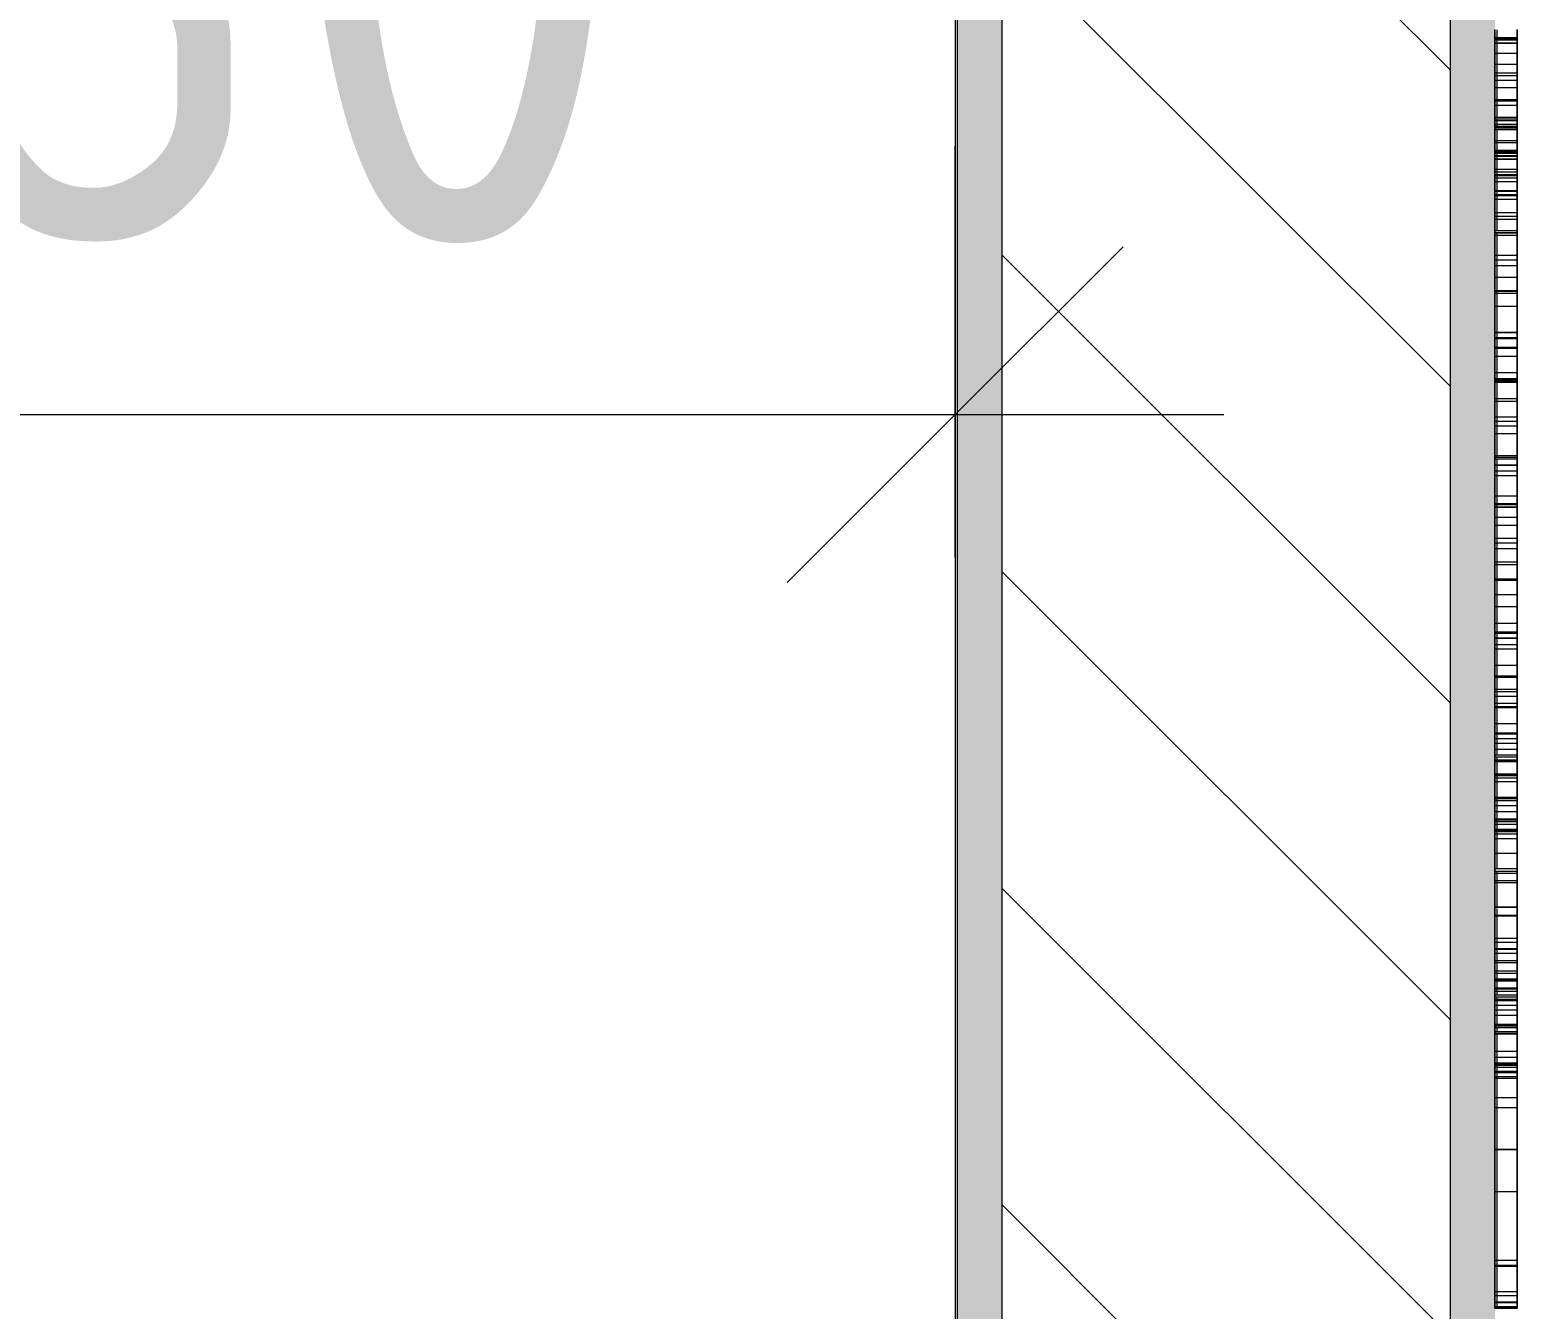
# Model space of a CAD drawing. Header units: millimetres. Extents: x -2911 to 185427, y -8553 to 29000.
# Drawn here: x 30276 to 30940, y 6154 to 6726 of the extents above; entities that cross this region are included whole.
import ezdxf

# ---------------------------------------------------------------- set-up
doc = ezdxf.new("R2010")
doc.units = ezdxf.units.MM
for name, color, linetype, lineweight in [('A-ANNO-DIMS', 7, 'Continuous', 9), ('A-ANNO-DIMS-100', 7, 'Continuous', 9), ('A-WALL', 7, 'Continuous', 9), ('I-WALL', 7, 'Continuous', 9)]:
    doc.layers.add(name, color=color, linetype=linetype, lineweight=lineweight)
for name, color, linetype, lineweight, true_color in [('A-WALL-1', 7, 'Continuous', 9, 0x3c3c3c), ('A-WALL-FNSH-1', 7, 'Continuous', 9, 0x3c3c3c), ('I-FURN-1', 7, 'Continuous', 9, 0xf0f0f0)]:
    doc.layers.add(name, color=color, linetype=linetype, lineweight=lineweight, true_color=true_color)
doc.styles.add('ISOCPEUR', font='isocpeur.ttf', dxfattribs={"width": 0.9, "height": 250})
doc.dimstyles.new('ISO-2_5_0_9К_БОЛЬШОЙ', dxfattribs={"dimscale": 304.8, "dimtxt": 248.995294, "dimasz": 0.492126, "dimexe": 0.393701, "dimexo": 0.984252, "dimgap": 0, "dimtad": 1, "dimdec": 0, "dimrnd": 10, "dimzin": 0, "dimdsep": 46, "dimtxsty": 'ISOCPEUR', "dimblk1": 'OBLIQUE', "dimblk2": 'OBLIQUE', "dimsah": 1, "dimcen": 0.09, "dimdle": 0.393701, "dimazin": 0, "dimtfac": 1, "dimtdec": 4, "dimtix": 1, "dimtmove": 0, "dimatfit": 3, "dimfxl": 1, "dimtvp": 1, "dimtolj": 1, "dimtzin": 0, "dimarcsym": 2})
pattern_1 = [(0, (0, 0), (121.92, 30.48), [10.058, -81.382, 10.058, -81.382, -487.68]), (0, (0, 0), (121.92, 30.48), [-182.88, 10.058, -172.822, 10.058, -81.382, -213.36]), (0, (0, 0), (121.92, 30.48), [-457.2, 10.058, -50.902, 10.058, -142.342]), (120, (45.72, 15.24), (-87.356454, 90.345817), [10.058, -81.382, 10.058, -81.382, -487.68]), (120, (45.72, 15.24), (-87.356454, 90.345817), [-182.88, 10.058, -172.822, 10.058, -81.382, -213.36]), (120, (45.72, 15.24), (-87.356454, 90.345817), [-457.2, 10.058, -50.902, 10.058, -142.342]), (240, (60.96, 76.2), (-34.563546, -120.825817), [10.058, -81.382, 10.058, -81.382, -487.68]), (240, (60.96, 76.2), (-34.563546, -120.825817), [-182.88, 10.058, -172.822, 10.058, -81.382, -213.36]), (240, (60.96, 76.2), (-34.563546, -120.825817), [-457.2, 10.058, -50.902, 10.058, -142.342])]

# ---------------------------------------------------------------- blocks, each defined once
blk = doc.blocks.new('Надпись в вестибюле_2 - Надпись в вестибюле_2-32623903-План размещения напольных электротехнических лючков и розеток 2 этажа в осях 1-12')
at = {"layer": 'I-FURN-1'}
for p, q in [((-294.08, 0), (-291.45, 0)), ((-291.45, 0), (-294.08, 0)), ((-294.08, 0), (-274.91, 0)), ((-294.08, 0), (-199.91, 0)), ((-275.25, 0), (-294.08, 0)), ((-294.08, -10), (-294.08, 0)), ((-294.08, 0), (-294.08, -10)), ((-274.91, 0), (-293.75, 0)), ((-293.75, 0), (-293.75, -10)), ((-293.75, 0), (-293.75, -10)), ((-293.24, 0), (-291.45, 0)), ((-291.45, 0), (-293.24, 0)), ((-293.24, 0), (-293.24, -10)), ((-291.45, 0), (-288.37, 0)), ((-291.45, 0), (-291.45, -10)), ((-286.74, 0), (-291.18, 0)), ((-291.18, 0), (-291.18, -10)), ((-288.37, 0), (-286.74, 0)), ((-288.37, 0), (-288.37, -10)), ((-286.74, -10), (-286.74, 0)), ((-199.91, 0), (-275.25, 0)), ((-275.25, 0), (-275.25, -10)), ((-275.25, 0), (-275.25, -10)), ((-274.91, -10), (-274.91, 0)), ((-274.91, 0), (-274.91, -10)), ((-241.95, 0), (-272.62, 0)), ((-272.62, 0), (-241.95, 0)), ((-272.62, 0), (-272.62, -10)), ((-272.62, 0), (-272.62, -10)), ((-223.17, 0), (-241.95, 0)), ((-241.95, 0), (-223.12, 0)), ((-241.95, 0), (-199.91, 0)), ((-223.12, 0), (-241.95, 0)), ((-241.95, 0), (-241.95, -10)), ((-241.95, 0), (-241.95, -10)), ((-223.17, -10), (-223.17, 0)), ((-223.17, 0), (-223.17, -10)), ((-223.12, 0), (-199.91, 0)), ((-204.34, 0), (-223.12, 0)), ((-223.12, 0), (-199.91, 0)), ((-199.91, 0), (-223.12, 0)), ((-199.91, 0), (-223.12, 0)), ((-223.12, 0), (-199.91, 0)), ((-199.91, 0), (-223.12, 0)), ((-223.12, -10), (-223.12, 0)), ((-223.12, 0), (-223.12, -10)), ((-223.12, -10), (-223.12, 0)), ((-223.12, 0), (-223.12, -10)), ((-199.91, 0), (-204.34, 0)), ((-204.34, 0), (-204.34, -10)), ((-204.34, 0), (-204.34, -10)), ((-199.91, 0), (-190.49, 0)), ((-190.49, 0), (-199.91, 0)), ((-199.91, 0), (-190.49, 0)), ((-191.33, 0), (-199.91, 0)), ((-199.91, 0), (-190.49, 0)), ((-190.49, 0), (-199.91, 0)), ((-199.91, 0), (-190.49, 0)), ((-190.49, 0), (-199.91, 0)), ((-199.91, 0), (-199.91, -10)), ((-199.91, 0), (-199.91, -10)), ((-191.33, 0), (-191.33, -10)), ((-190.49, 0), (-185.47, 0)), ((-185.47, 0), (-190.49, 0)), ((-190.49, 0), (-188.72, 0)), ((-185.47, 0), (-190.49, 0)), ((-190.49, 0), (-185.47, 0)), ((-185.47, 0), (-190.49, 0)), ((-190.49, 0), (-185.47, 0)), ((-186.33, 0), (-190.49, 0)), ((-190.49, 0), (-185.47, 0)), ((-188.34, 0), (-190.49, 0)), ((-190.49, 0), (-190.49, -10)), ((-188.72, 0), (-185.47, 0)), ((-188.72, 0), (-188.72, -10)), ((-181.88, 0), (-188.34, 0)), ((-188.34, -10), (-188.34, 0)), ((-186.33, 0), (-186.33, -10)), ((-185.47, 0), (-179.19, 0)), ((-185.47, 0), (-185.47, -10)), ((-184.89, 0), (-184.89, -10)), ((-184.49, 0), (-184.49, -10)), ((-184.45, 0), (-171.65, 0)), ((-171.65, 0), (-184.45, 0)), ((-184.45, 0), (-171.65, 0)), ((-171.65, 0), (-184.45, 0)), ((-184.45, 0), (-171.65, 0)), ((-171.65, 0), (-184.45, 0)), ((-184.45, 0), (-171.65, 0)), ((-171.65, 0), (-184.45, 0)), ((-184.45, 0), (-184.45, -10)), ((-171.65, 0), (-181.88, 0)), ((-181.88, 0), (-181.88, -10)), ((-179.19, 0), (-170.4, 0)), ((-179.19, 0), (-179.19, -10)), ((-171.65, 0), (-168.63, 0)), ((-167.89, 0), (-171.65, 0)), ((-171.65, 0), (-156.59, 0)), ((-168.63, 0), (-171.65, 0)), ((-171.65, 0), (-167.89, 0)), ((-167.73, 0), (-171.65, 0)), ((-171.65, -10), (-171.65, 0)), ((-171.25, 0), (-171.25, -10)), ((-170.51, 0), (-170.51, -10)), ((-170.4, 0), (-168.63, 0)), ((-168.63, 0), (-170.4, 0)), ((-168.63, 0), (-170.4, 0)), ((-170.4, 0), (-168.63, 0)), ((-170.4, 0), (-147.4, 0)), ((-156.59, 0), (-170.4, 0)), ((-170.4, 0), (-170.4, -10)), ((-168.63, 0), (-168.63, -10)), ((-167.89, 0), (-156.59, 0)), ((-156.59, 0), (-167.89, 0)), ((-167.89, 0), (-156.59, 0)), ((-160.74, 0), (-167.89, 0)), ((-167.89, 0), (-158.68, 0)), ((-163.06, 0), (-167.89, 0)), ((-167.89, 0), (-156.59, 0)), ((-167.89, 0), (-167.89, -10)), ((-155.94, 0), (-167.73, 0)), ((-167.73, 0), (-167.73, -10)), ((-156.59, 0), (-167.13, 0)), ((-167.13, 0), (-167.13, -10)), ((-156.59, 0), (-163.06, 0)), ((-163.06, 0), (-163.06, -10)), ((-156.59, 0), (-160.74, 0)), ((-160.74, 0), (-160.74, -10)), ((-158.68, 0), (-156.59, 0)), ((-158.68, 0), (-158.68, -10)), ((-156.59, 0), (-139.61, 0)), ((-156.59, 0), (-156.59, -10)), ((-139.61, 0), (-156.57, 0)), ((-156.57, 0), (-156.57, -10)), ((-156.55, 0), (-156.55, -10)), ((-156.29, 0), (-154.89, 0)), ((-154.89, 0), (-156.29, 0)), ((-156.29, 0), (-152.48, 0)), ((-156.29, 0), (-147.4, 0)), ((-153.99, 0), (-156.29, 0)), ((-156.29, 0), (-153.99, 0)), ((-153.99, 0), (-156.29, 0)), ((-156.29, 0), (-156.29, -10)), ((-152.48, 0), (-156.27, 0)), ((-156.27, 0), (-156.27, -10)), ((-138.72, 0), (-155.94, 0)), ((-155.94, 0), (-155.94, -10)), ((-154.89, 0), (-154.89, -10)), ((-154.89, 0), (-154.89, -10)), ((-152.48, 0), (-153.99, 0)), ((-153.99, 0), (-152.48, 0)), ((-152.48, 0), (-153.99, 0)), ((-153.99, 0), (-152.48, 0)), ((-152.48, 0), (-153.99, 0)), ((-153.99, 0), (-153.99, -10)), ((-147.4, 0), (-152.48, 0)), ((-152.48, 0), (-147.4, 0)), ((-147.77, 0), (-152.48, 0)), ((-152.48, 0), (-150.85, 0)), ((-152.48, 0), (-152.48, -10)), ((-147.77, 0), (-151.38, 0)), ((-151.38, 0), (-151.38, -10)), ((-150.85, 0), (-147.77, 0)), ((-150.85, 0), (-150.85, -10)), ((-147.77, 0), (-147.77, -10)), ((-147.4, 0), (-118.57, 0)), ((-147.4, 0), (-147.4, -10)), ((-146.83, 0), (-139.66, 0)), ((-139.66, 0), (-146.83, 0)), ((-146.83, 0), (-143.32, 0)), ((-144.35, 0), (-146.83, 0)), ((-146.83, 0), (-146.83, -10)), ((-144.35, 0), (-144.35, -10)), ((-143.32, 0), (-139.66, 0)), ((-139.66, 0), (-143.32, 0)), ((-143.32, 0), (-143.32, -10)), ((-139.66, 0), (-139.66, -10)), ((-139.61, 0), (-133.65, 0)), ((-139.61, 0), (-135.43, 0)), ((-133.65, 0), (-139.61, 0)), ((-139.61, 0), (-118.79, 0)), ((-139.61, 0), (-139.61, -10)), ((-118.79, 0), (-138.75, 0)), ((-138.75, 0), (-138.75, -10)), ((-118.57, 0), (-138.72, 0)), ((-138.72, 0), (-138.72, -10)), ((-133.65, 0), (-138.71, 0)), ((-138.71, 0), (-138.71, -10)), ((-135.43, 0), (-133.65, 0)), ((-135.43, 0), (-135.43, -10)), ((-133.7, -10), (-133.7, 0)), ((-133.7, 0), (-133.7, -10)), ((-133.65, 0), (-128.94, 0)), ((-128.94, 0), (-133.65, 0)), ((-133.65, 0), (-130.56, 0)), ((-133.65, 0), (-133.65, -10)), ((-128.94, 0), (-133.37, 0)), ((-133.37, 0), (-133.37, -10)), ((-130.56, 0), (-128.94, 0)), ((-130.56, 0), (-130.56, -10)), ((-128.94, 0), (-118.79, 0)), ((-118.79, 0), (-128.94, 0)), ((-128.94, -10), (-128.94, 0)), ((-118.79, 0), (-118.79, -10)), ((-118.68, 0), (-118.68, -10)), ((-118.57, 0), (-103.04, 0)), ((-114.87, 0), (-118.57, 0)), ((-118.57, 0), (-98.8, 0)), ((-99.77, 0), (-118.57, 0)), ((-118.57, 0), (-98.8, 0)), ((-118.57, 0), (-118.57, -10)), ((-103.88, 0), (-118.46, 0)), ((-118.46, 0), (-118.46, -10)), ((-114.87, 0), (-103.04, 0)), ((-103.04, 0), (-114.87, 0)), ((-103.04, 0), (-114.87, 0)), ((-114.87, -10), (-114.87, 0)), ((-114.87, 0), (-114.87, -10)), ((-114.87, 0), (-114.87, -10)), ((-114.87, 0), (-114.87, -10)), ((-90.81, 0), (-103.88, 0)), ((-103.88, 0), (-103.88, -10)), ((-103.04, 0), (-98.8, 0)), ((-98.8, 0), (-103.04, 0)), ((-103.04, 0), (-98.8, 0)), ((-98.8, 0), (-103.04, 0)), ((-103.04, 0), (-98.8, 0)), ((-98.8, 0), (-103.04, 0)), ((-103.04, 0), (-103.04, -10)), ((-103.04, 0), (-103.04, -10)), ((-99.77, 0), (-99.77, -10)), ((-98.8, 0), (-81.08, 0)), ((-98.8, 0), (-98.8, -10)), ((-97.67, 0), (-84.2, 0)), ((-84.2, 0), (-97.67, 0)), ((-97.67, 0), (-84.2, 0)), ((-84.2, 0), (-97.67, 0)), ((-97.67, 0), (-81.08, 0)), ((-84.2, 0), (-97.67, 0)), ((-82.2, 0), (-97.67, 0)), ((-97.67, 0), (-81.08, 0)), ((-97.67, 0), (-97.67, -10)), ((-81.08, 0), (-90.81, 0)), ((-90.81, 0), (-90.81, -10)), ((-84.2, 0), (-81.08, 0)), ((-81.08, 0), (-84.2, 0)), ((-84.2, 0), (-81.08, 0)), ((-81.08, 0), (-84.2, 0)), ((-81.08, 0), (-84.2, 0)), ((-84.2, 0), (-81.08, 0)), ((-81.08, 0), (-84.2, 0)), ((-84.2, 0), (-81.08, 0)), ((-81.08, 0), (-84.2, 0)), ((-84.2, 0), (-84.2, -10)), ((-84.2, 0), (-84.2, -10)), ((-84.2, 0), (-84.2, -10)), ((-84.2, 0), (-84.2, -10)), ((-82.2, 0), (-82.2, -10)), ((-81.08, 0), (-66.37, 0)), ((-81.08, 0), (-81.08, -10)), ((-80.66, 0), (-75.47, 0)), ((-75.91, 0), (-80.66, 0)), ((-80.66, 0), (-77.86, 0)), ((-76.57, 0), (-80.66, 0)), ((-80.66, 0), (-66.37, 0)), ((-66.37, 0), (-80.66, 0)), ((-80.66, 0), (-66.37, 0)), ((-66.37, 0), (-80.66, 0)), ((-80.66, 0), (-66.37, 0)), ((-66.37, 0), (-80.66, 0)), ((-67.22, 0), (-80.66, 0)), ((-80.66, 0), (-69.44, 0)), ((-80.66, 0), (-80.66, -10)), ((-72.1, 0), (-79.98, 0)), ((-79.98, 0), (-79.98, -10)), ((-77.86, 0), (-66.37, 0)), ((-77.86, 0), (-77.86, -10)), ((-76.57, 0), (-76.57, -10)), ((-66.37, 0), (-75.91, 0)), ((-75.91, 0), (-75.91, -10)), ((-75.47, 0), (-66.37, 0)), ((-66.37, 0), (-75.47, 0)), ((-75.47, 0), (-75.47, -10)), ((-67.3, 0), (-72.1, 0)), ((-72.1, 0), (-72.1, -10)), ((-69.44, 0), (-66.37, 0)), ((-69.44, 0), (-69.44, -10)), ((-67.3, 0), (-67.3, -10)), ((-67.22, 0), (-67.22, -10)), ((-66.37, 0), (-55.62, 0)), ((-66.37, 0), (-66.37, -10)), ((-65.7, 0), (-58.77, 0)), ((-57.07, 0), (-65.7, 0)), ((-65.7, 0), (-55.62, 0)), ((-55.62, 0), (-65.7, 0)), ((-65.7, 0), (-46.87, 0)), ((-46.87, 0), (-65.7, 0)), ((-65.7, 0), (-46.87, 0)), ((-46.87, 0), (-65.7, 0)), ((-65.7, 0), (-46.87, 0)), ((-46.87, 0), (-65.7, 0)), ((-56.08, 0), (-65.7, 0)), ((-65.7, 0), (-65.7, -10)), ((-58.77, 0), (-55.62, 0)), ((-58.77, 0), (-58.77, -10)), ((-55.62, 0), (-57.07, 0)), ((-57.07, 0), (-57.07, -10)), ((-56.08, 0), (-56.08, -10)), ((-55.62, 0), (-49.06, 0)), ((-49.17, 0), (-55.62, 0)), ((-55.62, 0), (-55.62, -10)), ((-55.35, 0), (-47.73, 0)), ((-46.87, 0), (-55.35, 0)), ((-55.35, 0), (-46.87, 0)), ((-49.81, 0), (-55.35, 0)), ((-55.35, 0), (-55.35, -10)), ((-49.81, 0), (-49.81, -10)), ((-49.17, 0), (-49.17, -10)), ((-47.73, 0), (-49.06, 0)), ((-49.06, 0), (-46.87, 0)), ((-46.87, 0), (-49.06, 0)), ((-49.06, 0), (-49.06, -10)), ((-47.73, 0), (-47.73, -10)), ((-46.87, 0), (-41.58, 0)), ((-44.36, 0), (-46.87, 0)), ((-46.87, 0), (-37.45, 0)), ((-39.53, 0), (-46.87, 0)), ((-46.87, 0), (-37.45, 0)), ((-37.45, 0), (-46.87, 0)), ((-46.87, 0), (-37.45, 0)), ((-37.45, 0), (-46.87, 0)), ((-46.87, 0), (-37.45, 0)), ((-37.45, 0), (-46.87, 0)), ((-46.87, 0), (-46.87, -10)), ((-39.53, 0), (-44.36, 0)), ((-44.36, 0), (-44.36, -10)), ((-41.58, 0), (-39.53, 0)), ((-41.58, 0), (-41.58, -10)), ((-37.45, 0), (-39.53, 0)), ((-39.53, 0), (-39.53, -10)), ((-37.45, 0), (-6.84, 0)), ((-6.84, 0), (-37.45, 0)), ((-37.45, 0), (-6.84, 0)), ((-6.84, 0), (-37.45, 0)), ((-37.45, 0), (-6.84, 0)), ((-6.84, 0), (-37.45, 0)), ((-18.61, 0), (-37.45, 0)), ((-37.45, 0), (-25.68, 0)), ((-37.45, -10), (-37.45, 0)), ((-37.45, 0), (-37.45, -10)), ((-37.04, 0), (-25.68, 0)), ((-32.81, 0), (-37.04, 0)), ((-37.04, 0), (-37.04, -10)), ((-25.68, 0), (-32.81, 0)), ((-32.81, 0), (-32.81, -10)), ((-25.68, 0), (-17.44, 0)), ((-25.68, 0), (-25.68, -10)), ((-25.18, 0), (-20.69, 0)), ((-23.72, 0), (-25.18, 0)), ((-25.18, 0), (-25.18, -10)), ((-20.69, 0), (-23.72, 0)), ((-23.72, 0), (-23.72, -10)), ((-20.69, 0), (-20.69, -10)), ((-6.84, 0), (-18.61, 0)), ((-18.61, 0), (-18.61, -10)), ((-18.61, 0), (-18.61, -10)), ((-17.44, 0), (-11.55, 0)), ((-17.44, 0), (-17.44, -10)), ((-12.34, -10), (-12.34, 0)), ((-11.55, 0), (-6.84, 0)), ((-6.84, 0), (-11.55, 0)), ((-11.55, 0), (-6.84, 0)), ((-11.55, 0), (-11.55, -10)), ((-6.84, 0), (0.56, 0)), ((0.56, 0), (-6.84, 0)), ((-6.84, 0), (5.26, 0)), ((5.26, 0), (-6.84, 0)), ((-6.84, 0), (0.56, 0)), ((0.56, 0), (-6.84, 0)), ((-6.84, 0), (0.56, 0)), ((0.56, 0), (-6.84, 0)), ((2.5, 0), (-6.84, 0)), ((-6.84, 0), (63.79, 0)), ((-6.84, 0), (82.63, 0)), ((63.79, 0), (-6.84, 0)), ((-6.84, 0), (-6.84, -10)), ((-6.84, 0), (-6.84, -10)), ((-6.84, 0), (-6.84, -10)), ((0.56, 0), (5.26, 0)), ((5.26, 0), (0.56, 0)), ((0.56, 0), (5.26, 0)), ((5.26, 0), (0.56, 0)), ((0.56, 0), (0.56, -10)), ((0.56, 0), (0.56, -10)), ((8.17, 0), (2.5, 0)), ((2.5, 0), (2.5, -10)), ((5.26, 0), (7.62, 0)), ((7.56, 0), (5.26, 0)), ((5.26, 0), (7.62, 0)), ((7.62, 0), (5.26, 0)), ((5.26, -10), (5.26, 0)), ((5.26, 0), (5.26, -10)), ((7.56, 0), (7.56, -10)), ((7.62, 0), (19.39, 0)), ((19.39, 0), (7.62, 0)), ((7.62, 0), (7.62, -10)), ((7.62, 0), (7.62, -10)), ((11.99, 0), (8.17, 0)), ((8.17, 0), (8.17, -10)), ((63.79, 0), (11.99, 0)), ((11.99, 0), (11.99, -10)), ((11.99, 0), (11.99, -10)), ((19.39, 0), (47.81, 0)), ((24.78, 0), (19.39, 0)), ((38.23, 0), (19.39, 0)), ((19.39, 0), (31.16, 0)), ((19.39, 0), (19.39, -10)), ((19.39, 0), (19.39, -10)), ((31.16, 0), (24.78, 0)), ((24.78, 0), (24.78, -10)), ((31.16, 0), (39.4, 0)), ((31.16, 0), (31.16, -10)), ((50, 0), (31.7, 0)), ((31.7, 0), (50, 0)), ((45.29, 0), (31.7, 0)), ((31.7, -10), (31.7, 0)), ((50, 0), (38.23, 0)), ((38.23, 0), (38.23, -10)), ((38.23, 0), (38.23, -10)), ((39.4, 0), (45.29, 0)), ((39.4, 0), (39.4, -10)), ((45.29, 0), (50, 0)), ((45.29, 0), (45.29, -10)), ((50, 0), (46.45, 0)), ((47.81, 0), (50, 0)), ((47.81, 0), (47.81, -10)), ((50, 0), (63.79, 0)), ((63.79, 0), (50, 0)), ((50, 0), (63.79, 0)), ((55.83, 0), (50, 0)), ((59.34, 0), (50, 0)), ((50, 0), (63.79, 0)), ((50, 0), (63.79, 0)), ((63.79, 0), (50, 0)), ((50, 0), (50, -10)), ((50, 0), (50, -10)), ((50, 0), (50, -10)), ((63.79, 0), (55.83, 0)), ((55.83, 0), (55.83, -10)), ((63.79, 0), (59.34, 0)), ((59.34, 0), (59.34, -10)), ((65.01, 0), (63.79, 0)), ((63.79, 0), (65.31, 0)), ((63.79, 0), (65.31, 0)), ((65.31, 0), (63.79, 0)), ((77.92, 0), (63.79, 0)), ((63.79, -10), (63.79, 0)), ((63.79, 0), (63.79, -10)), ((63.85, 0), (65.31, 0)), ((65.31, 0), (63.85, 0)), ((63.85, 0), (65.31, 0)), ((65.31, 0), (63.85, 0)), ((63.85, 0), (63.85, -10)), ((65.01, 0), (65.01, -10)), ((65.31, 0), (85.32, 0)), ((79.96, 0), (65.31, 0)), ((65.31, 0), (79.96, 0)), ((68.83, 0), (65.31, 0)), ((65.31, 0), (85.32, 0)), ((65.31, 0), (85.32, 0)), ((85.32, 0), (65.31, 0)), ((65.31, 0), (86.17, 0)), ((96.75, 0), (65.31, 0)), ((65.31, -10), (65.31, 0)), ((79.96, 0), (66.39, 0)), ((85.32, 0), (68.83, 0)), ((68.83, 0), (68.83, -10)), ((68.83, 0), (68.83, -10)), ((96.75, 0), (77.92, 0)), ((77.92, 0), (77.92, -10)), ((77.92, 0), (77.92, -10)), ((85.32, 0), (79.96, 0)), ((79.96, 0), (79.96, -10)), ((82.63, 0), (96.75, 0)), ((82.63, -10), (82.63, 0)), ((82.63, 0), (82.63, -10)), ((85.32, 0), (85.32, -10)), ((85.32, 0), (85.32, -10)), ((86.17, 0), (96.75, 0)), ((96.75, 0), (86.17, 0)), ((86.17, 0), (96.75, 0)), ((86.17, 0), (96.75, 0)), ((96.75, 0), (86.17, 0)), ((86.17, 0), (96.75, 0)), ((96.75, 0), (86.17, 0)), ((86.17, 0), (96.75, 0)), ((86.17, 0), (86.17, -10)), ((96.75, 0), (86.84, 0)), ((86.84, 0), (86.84, -10)), ((96.75, 0), (120.3, 0)), ((104.09, 0), (96.75, 0)), ((120.3, 0), (96.75, 0)), ((96.75, 0), (120.3, 0)), ((96.75, 0), (120.3, 0)), ((120.3, 0), (96.75, 0)), ((96.75, 0), (120.3, 0)), ((102.28, 0), (96.75, 0)), ((96.75, 0), (100.15, 0)), ((120.3, 0), (96.75, 0)), ((96.75, 0), (96.75, -10)), ((96.75, 0), (96.75, -10)), ((100.15, 0), (111.15, 0)), ((100.15, 0), (100.15, -10)), ((111.15, 0), (102.28, 0)), ((102.28, 0), (102.28, -10)), ((120.3, 0), (104.09, 0)), ((104.09, 0), (104.09, -10)), ((111.15, 0), (120.3, 0)), ((111.15, 0), (111.15, -10)), ((119.68, 0), (112.3, 0)), ((112.3, 0), (112.3, -10)), ((119.68, 0), (119.68, -10)), ((120.3, 0), (131.24, 0)), ((120.3, 0), (139.13, 0)), ((139.13, 0), (120.3, 0)), ((120.3, 0), (120.3, -10)), ((120.3, 0), (120.3, -10)), ((120.63, -10), (120.63, 0)), ((120.63, 0), (120.63, -10)), ((121.34, 0), (124, 0)), ((124, 0), (121.34, 0)), ((121.34, 0), (139.13, 0)), ((134.76, 0), (121.34, 0)), ((135.25, 0), (121.34, 0)), ((121.34, 0), (121.34, -10)), ((124, 0), (124, -10)), ((131.24, 0), (171.78, 0)), ((131.24, 0), (131.24, -10)), ((139.13, 0), (134.76, 0)), ((134.76, -10), (134.76, 0)), ((134.76, 0), (134.76, -10)), ((192.45, 0), (135.25, 0)), ((135.25, 0), (135.25, -10)), ((139.13, 0), (219.18, 0)), ((219.18, 0), (139.13, 0)), ((139.13, 0), (139.13, -10)), ((139.13, 0), (139.13, -10)), ((139.13, 0), (139.13, -10)), ((139.13, 0), (139.13, -10)), ((139.4, -10), (139.4, 0)), ((139.47, 0), (141.77, 0)), ((141.77, 0), (139.47, 0)), ((139.47, 0), (153.59, 0)), ((153.59, 0), (139.47, 0)), ((139.47, 0), (139.47, -10)), ((139.47, 0), (139.47, -10)), ((141.77, 0), (153.59, 0)), ((153.59, 0), (141.77, 0)), ((141.77, 0), (153.59, 0)), ((153.59, 0), (141.77, 0)), ((141.77, -10), (141.77, 0)), ((141.77, 0), (141.77, -10)), ((153.59, 0), (160.26, 0)), ((160.26, 0), (153.59, 0)), ((153.59, 0), (160.6, 0)), ((166.54, 0), (153.59, 0)), ((153.59, 0), (153.59, -10)), ((153.59, 0), (153.59, -10)), ((159.41, 0), (159.41, -10)), ((159.41, 0), (159.41, -10)), ((160.26, 0), (160.26, -10)), ((160.6, 0), (166.54, 0)), ((166.54, 0), (160.6, 0)), ((160.6, 0), (166.54, 0)), ((160.6, 0), (160.6, -10)), ((160.6, 0), (160.6, -10)), ((166.54, 0), (186.56, 0)), ((186.56, 0), (166.54, 0)), ((166.54, 0), (186.56, 0)), ((186.56, 0), (166.54, 0)), ((166.54, 0), (187.4, 0)), ((192.45, 0), (166.54, 0)), ((166.54, 0), (166.54, -10)), ((171.78, 0), (192.45, 0)), ((171.78, 0), (171.78, -10)), ((174.24, 0), (174.24, -10)), ((176.37, 0), (176.37, -10)), ((185.24, 0), (185.24, -10)), ((186.39, 0), (186.39, -10)), ((186.56, 0), (186.56, -10)), ((186.56, 0), (186.56, -10)), ((187.4, 0), (192.45, 0)), ((190.26, 0), (187.4, 0)), ((187.4, 0), (192.45, 0)), ((192.45, 0), (187.4, 0)), ((187.4, 0), (192.45, 0)), ((192.45, 0), (187.4, 0)), ((187.4, 0), (192.45, 0)), ((187.4, 0), (187.4, -10)), ((192.45, 0), (203.05, 0)), ((192.45, 0), (203.05, 0)), ((203.05, 0), (192.45, 0)), ((192.45, 0), (203.05, 0)), ((203.05, 0), (192.45, 0)), ((192.45, 0), (201.38, 0)), ((203.05, 0), (192.45, 0)), ((192.45, 0), (192.45, -10)), ((193.77, 0), (193.77, -10)), ((195.43, 0), (195.43, -10)), ((201.38, 0), (203.05, 0)), ((201.38, 0), (201.38, -10)), ((203.05, 0), (205.28, 0)), ((203.05, 0), (211.97, 0)), ((211.97, 0), (203.05, 0)), ((203.05, 0), (221.88, 0)), ((203.05, 0), (211.97, 0)), ((221.88, 0), (203.05, 0)), ((205.02, 0), (203.05, 0)), ((203.05, 0), (205.28, 0)), ((203.05, 0), (203.05, -10)), ((211.97, 0), (203.52, 0)), ((203.52, 0), (203.52, -10)), ((205.02, 0), (205.02, -10)), ((210.94, 0), (205.28, 0)), ((205.28, 0), (211.97, 0)), ((205.28, 0), (205.28, -10)), ((205.32, 0), (211.97, 0)), ((205.32, 0), (205.32, -10)), ((209.33, 0), (209.33, -10)), ((210.94, 0), (210.94, -10)), ((220.63, 0), (211.97, 0)), ((211.97, 0), (222.77, 0)), ((211.97, 0), (211.97, -10)), ((212.38, 0), (221.88, 0)), ((212.38, 0), (214.75, 0)), ((221.88, 0), (212.38, 0)), ((212.38, 0), (221.88, 0)), ((212.38, 0), (212.38, -10)), ((220.92, 0), (213.53, 0)), ((213.53, 0), (213.53, -10)), ((214.75, 0), (221.88, 0)), ((214.75, 0), (214.75, -10)), ((214.75, 0), (214.75, -10)), ((221.88, 0), (217.47, 0)), ((219.18, 0), (238.02, 0)), ((238.02, 0), (219.18, 0)), ((219.18, -10), (219.18, 0)), ((219.18, 0), (219.18, -10)), ((219.18, 0), (219.18, -10)), ((219.18, 0), (219.18, -10)), ((221.88, 0), (220.63, 0)), ((220.63, 0), (220.63, -10)), ((220.92, 0), (220.92, -10)), ((221.88, 0), (221.88, -10)), ((222.57, 0), (222.57, -10)), ((222.77, 0), (237.33, 0)), ((226.68, 0), (222.77, 0)), ((222.77, 0), (222.77, -10)), ((223.3, 0), (232.47, 0)), ((232.47, 0), (223.3, 0)), ((223.3, 0), (232.47, 0)), ((232.47, 0), (223.3, 0)), ((223.3, 0), (232.47, 0)), ((236.48, 0), (223.3, 0)), ((233.93, 0), (223.3, 0)), ((223.3, 0), (227.57, 0)), ((223.3, 0), (223.3, -10)), ((233.25, 0), (226.68, 0)), ((226.68, 0), (226.68, -10)), ((227.57, 0), (234.83, 0)), ((227.57, 0), (227.57, -10)), ((232.47, 0), (237.33, 0)), ((232.47, 0), (232.47, -10)), ((237.33, 0), (233.25, 0)), ((233.25, 0), (233.25, -10)), ((233.59, 0), (237.33, 0)), ((237.33, 0), (233.59, 0)), ((233.59, 0), (237.33, 0)), ((237.33, 0), (233.59, 0)), ((233.59, 0), (233.59, -10)), ((233.59, 0), (233.59, -10)), ((233.93, 0), (233.93, -10)), ((237.33, 0), (234.83, 0)), ((234.83, 0), (237.33, 0)), ((234.83, 0), (234.83, -10)), ((236.48, 0), (236.48, -10)), ((237.33, 0), (237.33, -10)), ((238.02, 0), (245.26, 0)), ((245.26, 0), (238.02, 0)), ((238.02, 0), (261.64, 0)), ((261.64, 0), (238.02, 0)), ((238.02, 0), (261.64, 0)), ((261.64, 0), (238.02, 0)), ((251.28, 0), (238.02, 0)), ((238.02, 0), (254.61, 0)), ((243.33, 0), (238.02, 0)), ((238.02, 0), (245.26, 0)), ((238.02, 0), (238.02, -10)), ((238.02, 0), (238.02, -10)), ((256.62, 0), (243.33, 0)), ((243.33, 0), (243.33, -10)), ((245.26, 0), (257.76, 0)), ((245.26, 0), (245.26, -10)), ((245.86, 0), (261.64, 0)), ((261.64, 0), (245.86, 0)), ((245.86, 0), (245.86, -10)), ((261.64, 0), (251.28, 0)), ((251.28, 0), (251.28, -10)), ((254.61, 0), (261.64, 0)), ((254.61, 0), (254.61, -10)), ((261.64, 0), (256.62, 0)), ((256.62, 0), (256.62, -10)), ((257.76, 0), (261.64, 0)), ((257.76, 0), (257.76, -10)), ((261.64, 0), (266.54, 0)), ((266.54, 0), (261.64, 0)), ((261.64, 0), (270.98, 0)), ((270.98, 0), (261.64, 0)), ((261.64, 0), (270.98, 0)), ((270.98, 0), (261.64, 0)), ((270.98, 0), (261.64, 0)), ((261.64, 0), (270.98, 0)), ((270.98, 0), (261.64, 0)), ((261.64, 0), (270.98, 0)), ((270.98, 0), (261.64, 0)), ((261.64, 0), (270.98, 0)), ((261.64, 0), (261.64, -10)), ((266.54, 0), (266.54, -10)), ((270.98, 0), (272.52, 0)), ((272.52, 0), (270.98, 0)), ((277, 0), (270.98, 0)), ((270.98, 0), (277, 0)), ((272.52, 0), (270.98, 0)), ((270.98, 0), (272.52, 0)), ((270.98, -10), (270.98, 0)), ((271.25, 0), (272.52, 0)), ((272.52, 0), (271.25, 0)), ((271.25, 0), (272.52, 0)), ((272.52, 0), (271.25, 0)), ((272.52, 0), (271.25, 0)), ((271.25, 0), (272.52, 0)), ((271.25, 0), (271.25, -10)), ((272.52, 0), (277.14, 0)), ((272.52, 0), (272.52, -10)), ((272.8, 0), (272.8, -10)), ((273.01, -10), (273.01, 0)), ((273.13, 0), (273.13, -10)), ((273.53, 0), (277, 0)), ((277, 0), (273.53, 0)), ((273.53, 0), (277, 0)), ((277, 0), (273.53, 0)), ((277, 0), (273.53, 0)), ((273.53, 0), (277, 0)), ((277, 0), (273.53, 0)), ((273.53, 0), (277, 0)), ((273.53, 0), (273.53, -10)), ((277, 0), (273.53, 0)), ((273.53, 0), (273.53, -10)), ((-294.08, -10), (-291.45, -10)), ((-291.45, -10), (-294.08, -10)), ((-274.91, -10), (-294.08, -10)), ((-294.08, -10), (-275.25, -10)), ((-199.91, -10), (-294.08, -10)), ((-293.75, -10), (-274.91, -10)), ((-293.24, -10), (-291.45, -10)), ((-291.45, -10), (-293.24, -10)), ((-288.37, -10), (-291.45, -10)), ((-291.18, -10), (-286.74, -10)), ((-286.74, -10), (-288.37, -10)), ((-275.25, -10), (-199.91, -10)), ((-241.95, -10), (-272.62, -10)), ((-272.62, -10), (-241.95, -10)), ((-223.12, -10), (-241.95, -10)), ((-241.95, -10), (-223.17, -10)), ((-241.95, -10), (-223.12, -10)), ((-199.91, -10), (-241.95, -10)), ((-223.12, -10), (-204.34, -10)), ((-199.91, -10), (-223.12, -10)), ((-223.12, -10), (-199.91, -10)), ((-199.91, -10), (-223.12, -10)), ((-223.12, -10), (-199.91, -10)), ((-199.91, -10), (-223.12, -10)), ((-223.12, -10), (-199.91, -10)), ((-204.34, -10), (-199.91, -10)), ((-199.91, -10), (-190.49, -10)), ((-190.49, -10), (-199.91, -10)), ((-199.91, -10), (-191.33, -10)), ((-190.49, -10), (-199.91, -10)), ((-199.91, -10), (-190.49, -10)), ((-190.49, -10), (-199.91, -10)), ((-199.91, -10), (-190.49, -10)), ((-190.49, -10), (-199.91, -10)), ((-190.49, -10), (-185.47, -10)), ((-185.47, -10), (-190.49, -10)), ((-190.49, -10), (-185.47, -10)), ((-188.72, -10), (-190.49, -10)), ((-190.49, -10), (-186.33, -10)), ((-185.47, -10), (-190.49, -10)), ((-190.49, -10), (-185.47, -10)), ((-185.47, -10), (-190.49, -10)), ((-190.49, -10), (-188.34, -10)), ((-185.47, -10), (-190.49, -10)), ((-185.47, -10), (-188.72, -10)), ((-188.34, -10), (-181.88, -10)), ((-179.19, -10), (-185.47, -10)), ((-184.45, -10), (-171.65, -10)), ((-171.65, -10), (-184.45, -10)), ((-184.45, -10), (-171.65, -10)), ((-171.65, -10), (-184.45, -10)), ((-184.45, -10), (-171.65, -10)), ((-171.65, -10), (-184.45, -10)), ((-184.45, -10), (-171.65, -10)), ((-171.65, -10), (-184.45, -10)), ((-181.88, -10), (-171.65, -10)), ((-170.4, -10), (-179.19, -10)), ((-171.65, -10), (-167.89, -10)), ((-168.63, -10), (-171.65, -10)), ((-171.65, -10), (-168.63, -10)), ((-156.59, -10), (-171.65, -10)), ((-171.65, -10), (-167.73, -10)), ((-167.89, -10), (-171.65, -10)), ((-170.4, -10), (-168.63, -10)), ((-168.63, -10), (-170.4, -10)), ((-168.63, -10), (-170.4, -10)), ((-170.4, -10), (-168.63, -10)), ((-170.4, -10), (-156.59, -10)), ((-147.4, -10), (-170.4, -10)), ((-167.89, -10), (-156.59, -10)), ((-156.59, -10), (-167.89, -10)), ((-156.59, -10), (-167.89, -10)), ((-167.89, -10), (-163.06, -10)), ((-158.68, -10), (-167.89, -10)), ((-167.89, -10), (-160.74, -10)), ((-156.59, -10), (-167.89, -10)), ((-167.73, -10), (-155.94, -10)), ((-167.13, -10), (-156.59, -10)), ((-163.06, -10), (-156.59, -10)), ((-160.74, -10), (-156.59, -10)), ((-156.59, -10), (-158.68, -10)), ((-139.61, -10), (-156.59, -10)), ((-156.57, -10), (-139.61, -10)), ((-156.29, -10), (-154.89, -10)), ((-154.89, -10), (-156.29, -10)), ((-152.48, -10), (-156.29, -10)), ((-156.29, -10), (-153.99, -10)), ((-153.99, -10), (-156.29, -10)), ((-156.29, -10), (-153.99, -10)), ((-147.4, -10), (-156.29, -10)), ((-156.27, -10), (-152.48, -10)), ((-155.94, -10), (-138.72, -10)), ((-153.99, -10), (-152.48, -10)), ((-152.48, -10), (-153.99, -10)), ((-153.99, -10), (-152.48, -10)), ((-152.48, -10), (-153.99, -10)), ((-153.99, -10), (-152.48, -10)), ((-150.85, -10), (-152.48, -10)), ((-152.48, -10), (-147.77, -10)), ((-147.4, -10), (-152.48, -10)), ((-152.48, -10), (-147.4, -10)), ((-151.38, -10), (-147.77, -10)), ((-147.77, -10), (-150.85, -10)), ((-118.57, -10), (-147.4, -10)), ((-146.83, -10), (-144.35, -10)), ((-143.32, -10), (-146.83, -10)), ((-146.83, -10), (-139.66, -10)), ((-139.66, -10), (-146.83, -10)), ((-143.32, -10), (-139.66, -10)), ((-139.66, -10), (-143.32, -10)), ((-139.61, -10), (-133.65, -10)), ((-135.43, -10), (-139.61, -10)), ((-133.65, -10), (-139.61, -10)), ((-118.79, -10), (-139.61, -10)), ((-138.75, -10), (-118.79, -10)), ((-138.72, -10), (-118.57, -10)), ((-138.71, -10), (-133.65, -10)), ((-133.65, -10), (-135.43, -10)), ((-133.65, -10), (-128.94, -10)), ((-128.94, -10), (-133.65, -10)), ((-130.56, -10), (-133.65, -10)), ((-133.37, -10), (-128.94, -10)), ((-128.94, -10), (-130.56, -10)), ((-128.94, -10), (-118.79, -10)), ((-118.79, -10), (-128.94, -10)), ((-118.57, -10), (-114.87, -10)), ((-103.04, -10), (-118.57, -10)), ((-98.8, -10), (-118.57, -10)), ((-118.57, -10), (-99.77, -10)), ((-98.8, -10), (-118.57, -10)), ((-118.46, -10), (-103.88, -10)), ((-114.87, -10), (-103.04, -10)), ((-114.87, -10), (-103.04, -10)), ((-103.04, -10), (-114.87, -10)), ((-103.88, -10), (-90.81, -10)), ((-103.04, -10), (-98.8, -10)), ((-98.8, -10), (-103.04, -10)), ((-103.04, -10), (-98.8, -10)), ((-98.8, -10), (-103.04, -10)), ((-103.04, -10), (-98.8, -10)), ((-98.8, -10), (-103.04, -10)), ((-81.08, -10), (-98.8, -10)), ((-97.67, -10), (-84.2, -10)), ((-84.2, -10), (-97.67, -10)), ((-97.67, -10), (-84.2, -10)), ((-84.2, -10), (-97.67, -10)), ((-97.67, -10), (-84.2, -10)), ((-81.08, -10), (-97.67, -10)), ((-81.08, -10), (-97.67, -10)), ((-97.67, -10), (-82.2, -10)), ((-90.81, -10), (-81.08, -10)), ((-84.2, -10), (-81.08, -10)), ((-81.08, -10), (-84.2, -10)), ((-84.2, -10), (-81.08, -10)), ((-81.08, -10), (-84.2, -10)), ((-84.2, -10), (-81.08, -10)), ((-81.08, -10), (-84.2, -10)), ((-84.2, -10), (-81.08, -10)), ((-81.08, -10), (-84.2, -10)), ((-84.2, -10), (-81.08, -10)), ((-66.37, -10), (-81.08, -10)), ((-80.66, -10), (-76.57, -10)), ((-77.86, -10), (-80.66, -10)), ((-80.66, -10), (-75.91, -10)), ((-75.47, -10), (-80.66, -10)), ((-80.66, -10), (-66.37, -10)), ((-66.37, -10), (-80.66, -10)), ((-80.66, -10), (-66.37, -10)), ((-66.37, -10), (-80.66, -10)), ((-80.66, -10), (-66.37, -10)), ((-66.37, -10), (-80.66, -10)), ((-69.44, -10), (-80.66, -10)), ((-80.66, -10), (-67.22, -10)), ((-79.98, -10), (-72.1, -10)), ((-66.37, -10), (-77.86, -10)), ((-75.91, -10), (-66.37, -10)), ((-75.47, -10), (-66.37, -10)), ((-66.37, -10), (-75.47, -10)), ((-72.1, -10), (-67.3, -10)), ((-66.37, -10), (-69.44, -10)), ((-55.62, -10), (-66.37, -10)), ((-65.7, -10), (-55.62, -10)), ((-55.62, -10), (-65.7, -10)), ((-65.7, -10), (-57.07, -10)), ((-58.77, -10), (-65.7, -10)), ((-65.7, -10), (-46.87, -10)), ((-46.87, -10), (-65.7, -10)), ((-65.7, -10), (-46.87, -10)), ((-46.87, -10), (-65.7, -10)), ((-65.7, -10), (-46.87, -10)), ((-46.87, -10), (-65.7, -10)), ((-65.7, -10), (-56.08, -10)), ((-55.62, -10), (-58.77, -10)), ((-57.07, -10), (-55.62, -10)), ((-55.62, -10), (-49.17, -10)), ((-49.06, -10), (-55.62, -10)), ((-55.35, -10), (-49.81, -10)), ((-46.87, -10), (-55.35, -10)), ((-55.35, -10), (-46.87, -10)), ((-47.73, -10), (-55.35, -10)), ((-49.06, -10), (-47.73, -10)), ((-49.06, -10), (-46.87, -10)), ((-46.87, -10), (-49.06, -10)), ((-46.87, -10), (-39.53, -10)), ((-37.45, -10), (-46.87, -10)), ((-46.87, -10), (-44.36, -10)), ((-41.58, -10), (-46.87, -10)), ((-46.87, -10), (-37.45, -10)), ((-37.45, -10), (-46.87, -10)), ((-46.87, -10), (-37.45, -10)), ((-37.45, -10), (-46.87, -10)), ((-46.87, -10), (-37.45, -10)), ((-37.45, -10), (-46.87, -10)), ((-44.36, -10), (-39.53, -10)), ((-39.53, -10), (-41.58, -10)), ((-39.53, -10), (-37.45, -10)), ((-37.45, -10), (-6.84, -10)), ((-6.84, -10), (-37.45, -10)), ((-37.45, -10), (-6.84, -10)), ((-6.84, -10), (-37.45, -10)), ((-37.45, -10), (-6.84, -10)), ((-6.84, -10), (-37.45, -10)), ((-25.68, -10), (-37.45, -10)), ((-37.45, -10), (-18.61, -10)), ((-37.04, -10), (-32.81, -10)), ((-25.68, -10), (-37.04, -10)), ((-32.81, -10), (-25.68, -10)), ((-17.44, -10), (-25.68, -10)), ((-25.18, -10), (-23.72, -10)), ((-20.69, -10), (-25.18, -10)), ((-23.72, -10), (-20.69, -10)), ((-18.61, -10), (-6.84, -10)), ((-11.55, -10), (-17.44, -10)), ((-11.55, -10), (-6.84, -10)), ((-6.84, -10), (-11.55, -10)), ((-6.84, -10), (-11.55, -10)), ((-6.84, -10), (0.56, -10)), ((0.56, -10), (-6.84, -10)), ((-6.84, -10), (0.56, -10)), ((0.56, -10), (-6.84, -10)), ((-6.84, -10), (0.56, -10)), ((0.56, -10), (-6.84, -10)), ((-6.84, -10), (5.26, -10)), ((5.26, -10), (-6.84, -10)), ((63.79, -10), (-6.84, -10)), ((-6.84, -10), (2.5, -10)), ((-6.84, -10), (63.79, -10)), ((82.63, -10), (-6.84, -10)), ((0.56, -10), (5.26, -10)), ((5.26, -10), (0.56, -10)), ((0.56, -10), (5.26, -10)), ((5.26, -10), (0.56, -10)), ((2.5, -10), (8.17, -10)), ((5.26, -10), (7.56, -10)), ((7.62, -10), (5.26, -10)), ((5.26, -10), (7.62, -10)), ((7.62, -10), (5.26, -10)), ((7.62, -10), (19.39, -10)), ((19.39, -10), (7.62, -10)), ((8.17, -10), (11.99, -10)), ((11.99, -10), (63.79, -10)), ((19.39, -10), (24.78, -10)), ((47.81, -10), (19.39, -10)), ((31.16, -10), (19.39, -10)), ((19.39, -10), (38.23, -10)), ((24.78, -10), (31.16, -10)), ((39.4, -10), (31.16, -10)), ((31.7, -10), (50, -10)), ((31.7, -10), (45.29, -10)), ((50, -10), (31.7, -10)), ((38.23, -10), (50, -10)), ((45.29, -10), (39.4, -10)), ((50, -10), (45.29, -10)), ((46.45, -10), (50, -10)), ((50, -10), (47.81, -10)), ((50, -10), (63.79, -10)), ((63.79, -10), (50, -10)), ((50, -10), (55.83, -10)), ((63.79, -10), (50, -10)), ((63.79, -10), (50, -10)), ((50, -10), (59.34, -10)), ((50, -10), (63.79, -10)), ((63.79, -10), (50, -10)), ((55.83, -10), (63.79, -10)), ((59.34, -10), (63.79, -10)), ((65.31, -10), (63.79, -10)), ((63.79, -10), (65.01, -10)), ((63.79, -10), (65.31, -10)), ((65.31, -10), (63.79, -10)), ((63.79, -10), (77.92, -10)), ((63.85, -10), (65.31, -10)), ((65.31, -10), (63.85, -10)), ((63.85, -10), (65.31, -10)), ((65.31, -10), (63.85, -10)), ((65.31, -10), (79.96, -10)), ((85.32, -10), (65.31, -10)), ((79.96, -10), (65.31, -10)), ((85.32, -10), (65.31, -10)), ((65.31, -10), (68.83, -10)), ((65.31, -10), (85.32, -10)), ((85.32, -10), (65.31, -10)), ((65.31, -10), (96.75, -10)), ((86.17, -10), (65.31, -10)), ((66.39, -10), (79.96, -10)), ((68.83, -10), (85.32, -10)), ((77.92, -10), (96.75, -10)), ((79.96, -10), (85.32, -10)), ((96.75, -10), (82.63, -10)), ((96.75, -10), (86.17, -10)), ((96.75, -10), (86.17, -10)), ((86.17, -10), (96.75, -10)), ((86.17, -10), (96.75, -10)), ((96.75, -10), (86.17, -10)), ((96.75, -10), (86.17, -10)), ((86.17, -10), (96.75, -10)), ((96.75, -10), (86.17, -10)), ((86.84, -10), (96.75, -10)), ((96.75, -10), (104.09, -10)), ((120.3, -10), (96.75, -10)), ((120.3, -10), (96.75, -10)), ((96.75, -10), (120.3, -10)), ((96.75, -10), (120.3, -10)), ((120.3, -10), (96.75, -10)), ((96.75, -10), (120.3, -10)), ((100.15, -10), (96.75, -10)), ((96.75, -10), (102.28, -10)), ((120.3, -10), (96.75, -10)), ((111.15, -10), (100.15, -10)), ((102.28, -10), (111.15, -10)), ((104.09, -10), (120.3, -10)), ((120.3, -10), (111.15, -10)), ((112.3, -10), (119.68, -10)), ((131.24, -10), (120.3, -10)), ((120.3, -10), (139.13, -10)), ((139.13, -10), (120.3, -10)), ((121.34, -10), (124, -10)), ((124, -10), (121.34, -10)), ((121.34, -10), (134.76, -10)), ((139.13, -10), (121.34, -10)), ((121.34, -10), (135.25, -10)), ((171.78, -10), (131.24, -10)), ((134.76, -10), (139.13, -10)), ((135.25, -10), (192.45, -10)), ((139.13, -10), (219.18, -10)), ((219.18, -10), (139.13, -10)), ((139.47, -10), (141.77, -10)), ((141.77, -10), (139.47, -10)), ((139.47, -10), (153.59, -10)), ((153.59, -10), (139.47, -10)), ((141.77, -10), (153.59, -10)), ((153.59, -10), (141.77, -10)), ((141.77, -10), (153.59, -10)), ((153.59, -10), (141.77, -10)), ((153.59, -10), (160.26, -10)), ((160.26, -10), (153.59, -10)), ((153.59, -10), (166.54, -10)), ((160.6, -10), (153.59, -10)), ((160.6, -10), (166.54, -10)), ((166.54, -10), (160.6, -10)), ((160.6, -10), (166.54, -10)), ((166.54, -10), (160.6, -10)), ((166.54, -10), (160.6, -10)), ((166.54, -10), (186.56, -10)), ((174.24, -10), (166.54, -10)), ((166.54, -10), (176.37, -10)), ((186.56, -10), (166.54, -10)), ((166.54, -10), (186.56, -10)), ((186.56, -10), (166.54, -10)), ((166.54, -10), (192.45, -10)), ((187.4, -10), (166.54, -10)), ((192.45, -10), (171.78, -10)), ((185.24, -10), (174.24, -10)), ((176.37, -10), (185.24, -10)), ((186.56, -10), (185.24, -10)), ((187.4, -10), (192.45, -10)), ((192.45, -10), (187.4, -10)), ((187.4, -10), (192.45, -10)), ((192.45, -10), (187.4, -10)), ((187.4, -10), (192.45, -10)), ((211.97, -10), (187.4, -10)), ((192.45, -10), (187.4, -10)), ((187.4, -10), (192.45, -10)), ((192.45, -10), (187.4, -10)), ((192.45, -10), (195.43, -10)), ((195.43, -10), (192.45, -10)), ((192.45, -10), (193.77, -10)), ((203.05, -10), (192.45, -10)), ((192.45, -10), (203.05, -10)), ((192.45, -10), (203.05, -10)), ((201.38, -10), (192.45, -10)), ((192.45, -10), (203.05, -10)), ((203.05, -10), (192.45, -10)), ((193.77, -10), (195.43, -10)), ((195.43, -10), (203.05, -10)), ((203.05, -10), (201.38, -10)), ((203.05, -10), (205.28, -10)), ((205.28, -10), (203.05, -10)), ((203.05, -10), (211.97, -10)), ((203.05, -10), (221.88, -10)), ((211.97, -10), (203.05, -10)), ((221.88, -10), (203.05, -10)), ((205.28, -10), (203.05, -10)), ((203.05, -10), (205.02, -10)), ((203.52, -10), (211.97, -10)), ((211.97, -10), (205.28, -10)), ((205.28, -10), (210.94, -10)), ((205.32, -10), (209.33, -10)), ((211.97, -10), (205.32, -10)), ((209.33, -10), (211.97, -10)), ((222.77, -10), (211.97, -10)), ((211.97, -10), (220.63, -10)), ((212.38, -10), (221.88, -10)), ((221.88, -10), (212.38, -10)), ((212.38, -10), (221.88, -10)), ((214.75, -10), (212.38, -10)), ((221.88, -10), (212.38, -10)), ((213.53, -10), (220.92, -10)), ((221.88, -10), (214.75, -10)), ((219.18, -10), (238.02, -10)), ((238.02, -10), (219.18, -10)), ((220.63, -10), (221.88, -10)), ((222.77, -10), (226.68, -10)), ((237.33, -10), (222.77, -10)), ((223.3, -10), (232.47, -10)), ((232.47, -10), (223.3, -10)), ((223.3, -10), (232.47, -10)), ((232.47, -10), (223.3, -10)), ((223.3, -10), (236.48, -10)), ((232.47, -10), (223.3, -10)), ((227.57, -10), (223.3, -10)), ((223.3, -10), (233.93, -10)), ((226.68, -10), (233.25, -10)), ((234.83, -10), (227.57, -10)), ((237.33, -10), (232.47, -10)), ((233.25, -10), (237.33, -10)), ((233.59, -10), (237.33, -10)), ((237.33, -10), (233.59, -10)), ((233.59, -10), (237.33, -10)), ((237.33, -10), (233.59, -10)), ((237.33, -10), (234.83, -10)), ((234.83, -10), (237.33, -10)), ((238.02, -10), (245.26, -10)), ((245.26, -10), (238.02, -10)), ((238.02, -10), (261.64, -10)), ((261.64, -10), (238.02, -10)), ((238.02, -10), (261.64, -10)), ((261.64, -10), (238.02, -10)), ((245.26, -10), (238.02, -10)), ((238.02, -10), (243.33, -10)), ((254.61, -10), (238.02, -10)), ((238.02, -10), (251.28, -10)), ((243.33, -10), (256.62, -10)), ((257.76, -10), (245.26, -10)), ((245.86, -10), (261.64, -10)), ((261.64, -10), (245.86, -10)), ((251.28, -10), (261.64, -10)), ((261.64, -10), (254.61, -10)), ((256.62, -10), (261.64, -10)), ((261.64, -10), (257.76, -10)), ((261.64, -10), (266.54, -10)), ((266.54, -10), (261.64, -10)), ((261.64, -10), (270.98, -10)), ((270.98, -10), (261.64, -10)), ((261.64, -10), (270.98, -10)), ((270.98, -10), (261.64, -10)), ((270.98, -10), (261.64, -10)), ((261.64, -10), (270.98, -10)), ((270.98, -10), (261.64, -10)), ((261.64, -10), (270.98, -10)), ((270.98, -10), (261.64, -10)), ((261.64, -10), (270.98, -10)), ((270.98, -10), (272.52, -10)), ((272.52, -10), (270.98, -10)), ((272.52, -10), (270.98, -10)), ((270.98, -10), (272.52, -10)), ((277, -10), (270.98, -10)), ((270.98, -10), (277, -10)), ((271.25, -10), (272.52, -10)), ((272.52, -10), (271.25, -10)), ((271.25, -10), (272.52, -10)), ((272.52, -10), (271.25, -10)), ((272.52, -10), (271.25, -10)), ((271.25, -10), (272.52, -10)), ((277.14, -10), (272.52, -10)), ((273.53, -10), (277, -10)), ((277, -10), (273.53, -10)), ((273.53, -10), (277, -10)), ((277, -10), (273.53, -10)), ((277, -10), (273.53, -10)), ((273.53, -10), (277, -10)), ((277, -10), (273.53, -10)), ((273.53, -10), (277, -10)), ((273.53, -10), (277, -10))]:
    blk.add_line(p, q, dxfattribs=at)
blk = doc.blocks.new('DIMBLOCK44-План размещения напольных электротехнических лючков и розеток 2 этажа в осях 1-12')
at = {"layer": 'A-ANNO-DIMS-100'}
for p, q in [((30689, 6490.52), (30689, 6674.16)), ((29909.34, 6610), (29909.34, 6434.16)), ((29909.34, 6554.16), (29909.34, 6610)), ((29909.34, 6554.16), (30809, 6554.16)), ((30689, 6554.16), (30689, 6490.52))]:
    blk.add_line(p, q, dxfattribs=at)
at = {"layer": 'A-ANNO-DIMS-100', "lineweight": 20}
for p, q in [((29909.34, 6554.16), (29984.34, 6629.16)), ((30689, 6554.16), (30764, 6629.16)), ((29909.34, 6554.16), (29834.34, 6479.16)), ((30689, 6554.16), (30614, 6479.16))]:
    blk.add_line(p, q, dxfattribs=at)
at = {"layer": 'A-ANNO-DIMS-100', "color": 0, "insert": (30062.14, 6880.78), "char_height": 250, "width": 568.8585, "attachment_point": 1, "line_spacing_factor": 1.149209, "style": 'ISOCPEUR'}
blk.add_mtext('780', dxfattribs=at)
blk = doc.blocks.new('_Oblique')
at = {"color": 0, "linetype": 'ByBlock', "lineweight": -2}
blk.add_line((-0.5, -0.5), (0.5, 0.5), dxfattribs=at)

msp = doc.modelspace()

# ---------------------------------------------------------------- hatches: boundary and pattern name
at = {"layer": 'I-WALL'}
h = msp.add_hatch(dxfattribs=at)
h.set_pattern_fill('FP_87', color=256, style=0, pattern_type=2)
h.set_pattern_definition(pattern_1)
h.paths.add_polyline_path([(30910, 100), (30930, 100), (30930, 7900), (30910, 7900), (30910, 185.25)])
h = msp.add_hatch(dxfattribs=at)
h.set_pattern_fill('FP_11', color=256, style=0, pattern_type=2)
h.set_pattern_definition([(135, (0, 0), (-70.71068, -70.71068), [])])
h.paths.add_polyline_path([(30910, 100), (30910, 7700), (30710, 7700), (30710, 100)])
h = msp.add_hatch(dxfattribs=at)
h.set_pattern_fill('FP_87', color=256, style=0, pattern_type=2)
h.set_pattern_definition(pattern_1)
h.paths.add_polyline_path([(30690, 100), (30710, 100), (30710, 7100), (30690, 7100), (30690, 140)])

# ---------------------------------------------------------------- linework, layer by layer
at = {"layer": 'A-WALL'}
msp.add_line((30690, 100), (30690, 7080), dxfattribs=at)
at = {"layer": 'A-WALL-1'}
for p, q in [((30910, 7900), (30910, -250)), ((30710, 100), (30710, 7700)), ((30930, 6722.53), (30930, 6726)), ((30930, 6720.25), (30930, 6721.52)), ((30930, 6694.86), (30930, 6719.98)), ((30930, 6687.02), (30930, 6694.26)), ((30930, 6682.59), (30930, 6686.33)), ((30930, 6672.3), (30930, 6681.47)), ((30930, 6661.38), (30930, 6670.88)), ((30930, 6654.32), (30930, 6660.97)), ((30930, 6636.4), (30930, 6654.28)), ((30930, 6609.6), (30930, 6635.56)), ((30930, 6588.47), (30930, 6609.26)), ((30930, 6570.34), (30930, 6588.13)), ((30930, 6535.17), (30930, 6569.3)), ((30930, 6512.85), (30930, 6534.32)), ((30930, 6480.7), (30930, 6512.79)), ((30930, 6437.45), (30930, 6480.16)), ((30930, 6423.82), (30930, 6436.66)), ((30930, 6411.96), (30930, 6423.32)), ((30930, 6402.13), (30930, 6411.55)), ((30930, 6393.65), (30930, 6401.27)), ((30930, 6383.3), (30930, 6393.38)), ((30930, 6368.34), (30930, 6382.63)), ((30930, 6351.33), (30930, 6367.92)), ((30930, 6334.13), (30930, 6350.2)), ((30930, 6330.43), (30930, 6333.56)), ((30930, 6315.35), (30930, 6330.21)), ((30930, 6309.39), (30930, 6315.3)), ((30930, 6302.17), (30930, 6309.34)), ((30930, 6295.01), (30930, 6301.23)), ((30930, 6292.71), (30930, 6294.11)), ((30930, 6281.11), (30930, 6292.41)), ((30930, 6278.6), (30930, 6280.37)), ((30930, 6264.55), (30930, 6277.35)), ((30930, 6155.76), (30930, 6263.53))]:
    msp.add_line(p, q, dxfattribs=at)
at = {"layer": 'A-WALL-FNSH-1'}
for p, q in [((30689, 7079), (30689, 141)), ((30931, 6722.53), (30931, 6726)), ((30931, 6720.25), (30931, 6721.52)), ((30931, 6694.86), (30931, 6719.98)), ((30931, 6687.02), (30931, 6694.26)), ((30931, 6682.59), (30931, 6686.33)), ((30931, 6672.3), (30931, 6681.47)), ((30931, 6661.38), (30931, 6670.88)), ((30931, 6654.32), (30931, 6660.97)), ((30931, 6636.4), (30931, 6654.28)), ((30931, 6609.6), (30931, 6635.56)), ((30931, 6588.47), (30931, 6609.26)), ((30931, 6570.34), (30931, 6588.13)), ((30931, 6535.17), (30931, 6569.3)), ((30931, 6512.85), (30931, 6534.32)), ((30931, 6480.7), (30931, 6512.79)), ((30931, 6437.45), (30931, 6480.16)), ((30931, 6423.82), (30931, 6436.66)), ((30931, 6411.96), (30931, 6423.32)), ((30931, 6402.13), (30931, 6411.55)), ((30931, 6393.65), (30931, 6401.27)), ((30931, 6383.3), (30931, 6393.38)), ((30931, 6368.34), (30931, 6382.63)), ((30931, 6351.33), (30931, 6367.92)), ((30931, 6334.13), (30931, 6350.2)), ((30931, 6330.43), (30931, 6333.56)), ((30931, 6315.35), (30931, 6330.21)), ((30931, 6309.39), (30931, 6315.3)), ((30931, 6302.17), (30931, 6309.34)), ((30931, 6295.01), (30931, 6301.23)), ((30931, 6292.71), (30931, 6294.11)), ((30931, 6281.11), (30931, 6292.41)), ((30931, 6278.6), (30931, 6280.37)), ((30931, 6264.55), (30931, 6277.35)), ((30931, 6155.76), (30931, 6263.53))]:
    msp.add_line(p, q, dxfattribs=at)

# ---------------------------------------------------------------- block references
at = {"layer": 'I-FURN-1', "rotation": 89.99999999999984}
msp.add_blockref('Надпись в вестибюле_2 - Надпись в вестибюле_2-32623903-План размещения напольных электротехнических лючков и розеток 2 этажа в осях 1-12', (30930, 6449), dxfattribs=at)

# ---------------------------------------------------------------- dimensions: what is measured, and where the dimension line sits
at = {"layer": 'A-ANNO-DIMS'}
dim = msp.add_linear_dim(base=(30689, 6554.16), p1=(29909.34, 6910), p2=(30689, 6790.52), dimstyle='ISO-2_5_0_9К_БОЛЬШОЙ', override={"dimpost": '<>', "dimfxl": 788.767495}, dxfattribs=at)
dim.commit()
dim.dimension.update_dxf_attribs({"geometry": 'DIMBLOCK44-План размещения напольных электротехнических лючков и розеток 2 этажа в осях 1-12', "text_midpoint": (30299.17, 6679.16)})

doc.saveas('drawing.dxf')
